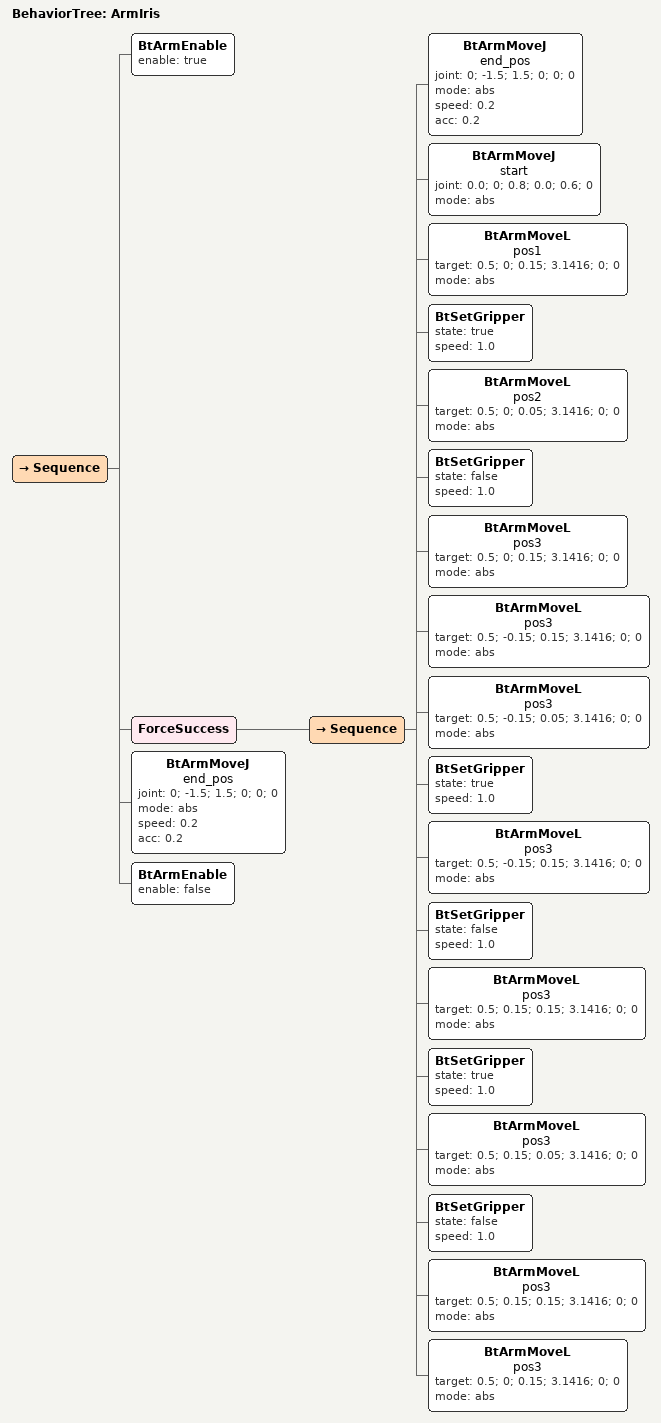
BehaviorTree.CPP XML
<?xml version="1.0" encoding="UTF-8"?>
<root BTCPP_format="4">
    <BehaviorTree ID="ArmIris">
        <Sequence>
            <BtArmEnable enable="true" />
            <ForceSuccess>
                <Sequence>
                    <BtArmMoveJ name="end_pos"
                        joint="0; -1.5; 1.5; 0; 0; 0"
                        mode="abs"
                        speed="0.2"
                        acc="0.2" />
                    <BtArmMoveJ name="start"
                        joint="0.0; 0; 0.8; 0.0; 0.6; 0"
                        mode="abs" />
                    <BtArmMoveL name="pos1"
                        target="0.5; 0; 0.15; 3.1416; 0; 0"
                        mode="abs" />
                    <BtSetGripper state="true" speed="1.0" />
                    <BtArmMoveL name="pos2"
                        target="0.5; 0; 0.05; 3.1416; 0; 0"
                        mode="abs" />
                    <BtSetGripper state="false" speed="1.0" />
                    <BtArmMoveL name="pos3"
                        target="0.5; 0; 0.15; 3.1416; 0; 0"
                        mode="abs" />
                    <BtArmMoveL name="pos3"
                        target="0.5; -0.15; 0.15; 3.1416; 0; 0"
                        mode="abs" />
                    <BtArmMoveL name="pos3"
                        target="0.5; -0.15; 0.05; 3.1416; 0; 0"
                        mode="abs" />
                    <BtSetGripper state="true" speed="1.0" />
                    <BtArmMoveL name="pos3"
                        target="0.5; -0.15; 0.15; 3.1416; 0; 0"
                        mode="abs" />
                    <BtSetGripper state="false" speed="1.0" />
                    <BtArmMoveL name="pos3"
                        target="0.5; 0.15; 0.15; 3.1416; 0; 0"
                        mode="abs" />
                    <BtSetGripper state="true" speed="1.0" />
                    <BtArmMoveL name="pos3"
                        target="0.5; 0.15; 0.05; 3.1416; 0; 0"
                        mode="abs" />
                    <BtSetGripper state="false" speed="1.0" />
                    <BtArmMoveL name="pos3"
                        target="0.5; 0.15; 0.15; 3.1416; 0; 0"
                        mode="abs" />
                    <BtArmMoveL name="pos3"
                        target="0.5; 0; 0.15; 3.1416; 0; 0"
                        mode="abs" />
                </Sequence>
            </ForceSuccess>
            <BtArmMoveJ name="end_pos"
                joint="0; -1.5; 1.5; 0; 0; 0"
                mode="abs"
                speed="0.2"
                acc="0.2" />
            <BtArmEnable enable="false" />
        </Sequence>
    </BehaviorTree>

</root>
